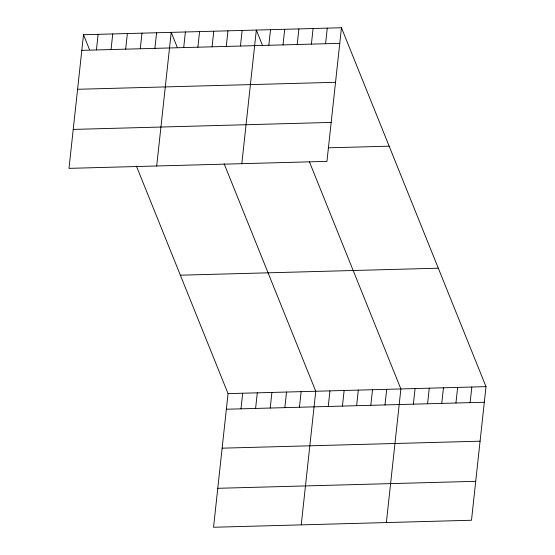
<?xml version="1.0" encoding="UTF-8"?>
<svg xmlns="http://www.w3.org/2000/svg" width="555" height="555" viewBox="0 0 555 555"><rect width="100%" height="100%" fill="white"/><g stroke="black" fill="none" stroke-linecap="round" stroke-linejoin="round"><path stroke-width="0.83" d="M83.507 34.743L68.993 168.359L326.944 161.373L341.457 27.75L83.507 34.743L89.473 49.541M96.431 49.943L98.124 34.341M111.049 49.548L112.741 33.945M125.666 49.152L127.359 33.55M140.283 48.757L141.976 33.154M154.9 48.361L156.593 32.759M156.697 165.987L171.211 32.363L177.177 47.168M183.705 47.584L185.398 31.982M197.892 47.196L199.585 31.593M212.079 46.814L213.772 31.212M226.267 46.426L227.959 30.823M240.454 46.044L242.147 30.442M241.82 163.676L256.334 30.053L262.3 44.858M136.433 166.139L228.056 393.627L213.543 527.25L471.493 520.257L486.007 386.641L341.457 27.75M268.828 45.274L270.521 29.672M240.981 408.834L242.674 393.231M283.015 44.893L284.708 29.29M255.598 408.438L257.291 392.836M297.202 44.504L298.895 28.902M270.216 408.043L271.908 392.44M311.39 44.123L313.082 28.52M284.833 407.647L286.526 392.045M325.577 43.734L327.27 28.132M299.45 407.252L301.143 391.65M301.24 524.87L315.76 391.254L224.137 163.76M328.255 406.468L329.947 390.866M342.442 406.087L344.135 390.484M356.629 405.698L358.322 390.096M370.816 405.317L372.509 389.714M385.004 404.935L386.696 389.333M386.37 522.567L400.883 388.944L309.26 161.456M413.378 404.165L415.071 388.562M427.565 403.776L429.258 388.174M441.752 403.395L443.445 387.792M455.939 403.013L457.632 387.411M470.127 402.625L471.819 387.022M81.814 50.345L339.764 43.352M77.582 89.286L335.532 82.3M73.225 129.412L331.175 122.426M328.241 147.831L389.159 146.18M180.354 275.197L438.304 268.204M228.056 393.627L486.007 386.641M226.364 409.229L484.314 402.243M222.132 448.176L480.082 441.19M217.768 488.303L475.725 481.317"/></g></svg>
